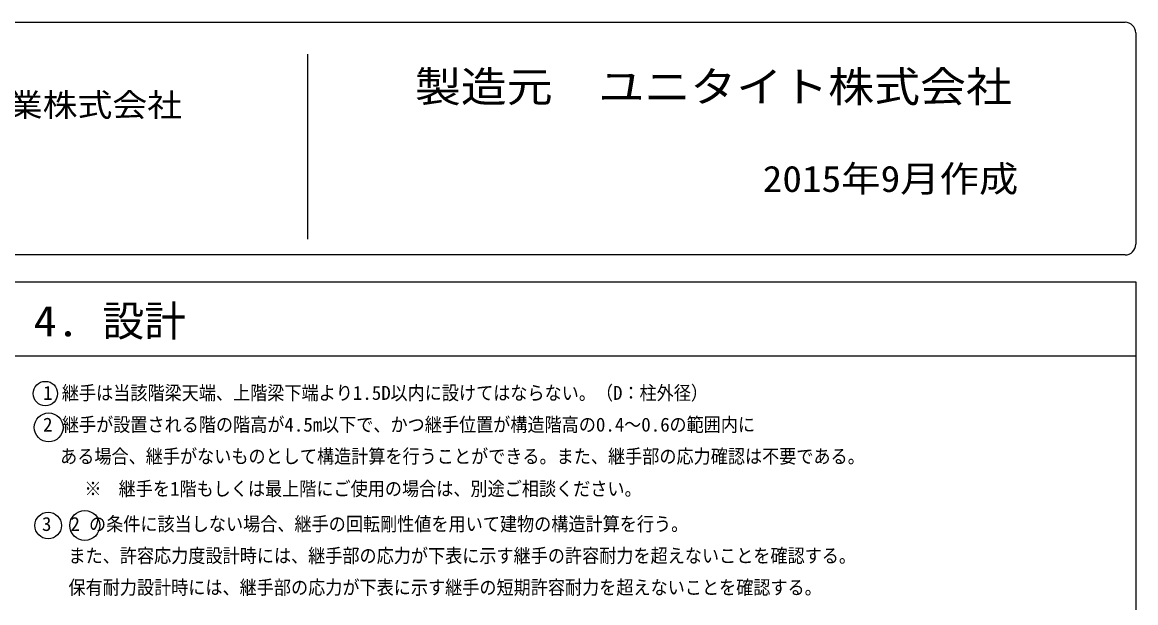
# Model space of a CAD drawing. Units: millimetres on the paper. Extents: x -200 to 200, y -121 to 121.
# Drawn here: x 94.6 to 200, y 66.1 to 121 of the extents above; entities that cross this region are included whole.
import ezdxf
from ezdxf.enums import TextEntityAlignment as Align

# ---------------------------------------------------------------- set-up
doc = ezdxf.new("R2010")
doc.units = ezdxf.units.MM
for name, color, linetype in [('0-1__0-1_一般', 7, 'Continuous'), ('0-2__0-0_0', 7, 'Continuous'), ('0-3__0-E_', 7, 'Continuous'), ('0-4_0', 7, 'Continuous'), ('0-5_一般', 7, 'Continuous')]:
    doc.layers.add(name, color=color, linetype=linetype)
doc.styles.add('ＭＳ 明朝', font='')
doc.styles.get('ＭＳ 明朝').set_extended_font_data('MS Mincho')

msp = doc.modelspace()

# ---------------------------------------------------------------- linework, layer by layer
at = {"layer": '0-1__0-1_一般'}
for p, q in [((-199, 121), (199, 121)), ((200, 120), (200, 100)), ((121.602, 118), (121.602, 100.5)), ((199, 99), (-199, 99)), ((-200, 96.446), (200, 96.446)), ((200, 96.446), (200, -121)), ((-200, 89.446), (200, 89.446))]:
    msp.add_line(p, q, dxfattribs=at)
for centre, start, end in [((199, 120), 0, 90), ((199, 100), 270, 0)]:
    msp.add_arc(centre, 1, start, end, dxfattribs=at)
at = {"layer": '0-4_0'}
for centre, radius in [((96.803, 85.886), 1.155), ((97.118, 82.684), 1.365), ((100.533, 73.407), 1.418), ((97.067, 73.407), 1.26)]:
    msp.add_circle(centre, radius, dxfattribs=at)

# ---------------------------------------------------------------- texts
at = {"layer": '0-2__0-0_0', "style": 'ＭＳ 明朝'}
for s, height, width, p in [('4. ', 2.897, 1.1, (95.691, 90.433)), ('の条件に該当しない場合、継手の回転剛性値を用いて建物の構造計算を行う。', 1.32, 0.9, (100.932, 72.494))]:
    msp.add_text(s, height=height, dxfattribs=dict(at, width=width)).set_placement(p, align=Align.BOTTOM_LEFT)
for s, height, p in [('設計', 2.897, (102.211, 90.433)), ('3  2 ', 1.32, (96.477, 72.494))]:
    msp.add_text(s, height=height, dxfattribs=at).set_placement(p, align=Align.BOTTOM_LEFT)
at = {"layer": '0-3__0-E_', "style": 'ＭＳ 明朝'}
for s, p in [('1 ', (96.58, 84.893)), ('1.5D', (125.902, 84.893)), ('D', (150.526, 84.893)), ('2 ', (96.58, 81.893)), ('4.5m', (119.422, 81.893)), ('0.4', (148.906, 81.893)), ('0.6', (153.199, 81.893)), ('1', (108.598, 75.83))]:
    msp.add_text(s, height=1.32, dxfattribs=at).set_placement(p, align=Align.BOTTOM_LEFT)
at = {"layer": '0-3__0-E_', "style": 'ＭＳ 明朝', "width": 0.9}
for s, p in [('継手は当該階梁天端、上階梁下端より', (98.362, 84.893)), ('以内に設けてはならない。（', (129.466, 84.893)), ('：柱外径）', (151.417, 84.893)), ('継手が設置される階の階高が', (98.362, 81.893)), ('以下で、かつ継手位置が構造階高の', (122.986, 81.893)), ('の範囲内に', (155.872, 81.893)), ('～', (151.579, 81.893)), ('\u3000ある場合、継手がないものとして構造計算を行うことができる。また、継手部の応力確認は不要である。', (96.58, 78.893)), ('※\u3000継手を', (100.498, 75.83)), ('階もしくは最上階にご使用の場合は、別途ご相談ください。', (109.489, 75.83)), ('また、許容応力度設計時には、継手部の応力が下表に示す継手の許容耐力を超えないことを確認する。', (98.988, 69.494)), ('保有耐力設計時には、継手部の応力が下表に示す継手の短期許容耐力を超えないことを確認する。', (98.988, 66.494))]:
    msp.add_text(s, height=1.32, dxfattribs=at).set_placement(p, align=Align.BOTTOM_LEFT)
at = {"layer": '0-5_一般', "style": 'ＭＳ 明朝', "width": 1.1}
for s, height, p in [('製造元  ユニタイト株式会社', 2.897, (131.779, 112.591)), ('販売元  フルサト工業株式会社', 2.199, (63.558, 111.423)), ('2015年9月作成', 2.483, (164.695, 104.209))]:
    msp.add_text(s, height=height, dxfattribs=at).set_placement(p, align=Align.BOTTOM_LEFT)

doc.saveas('drawing.dxf')
